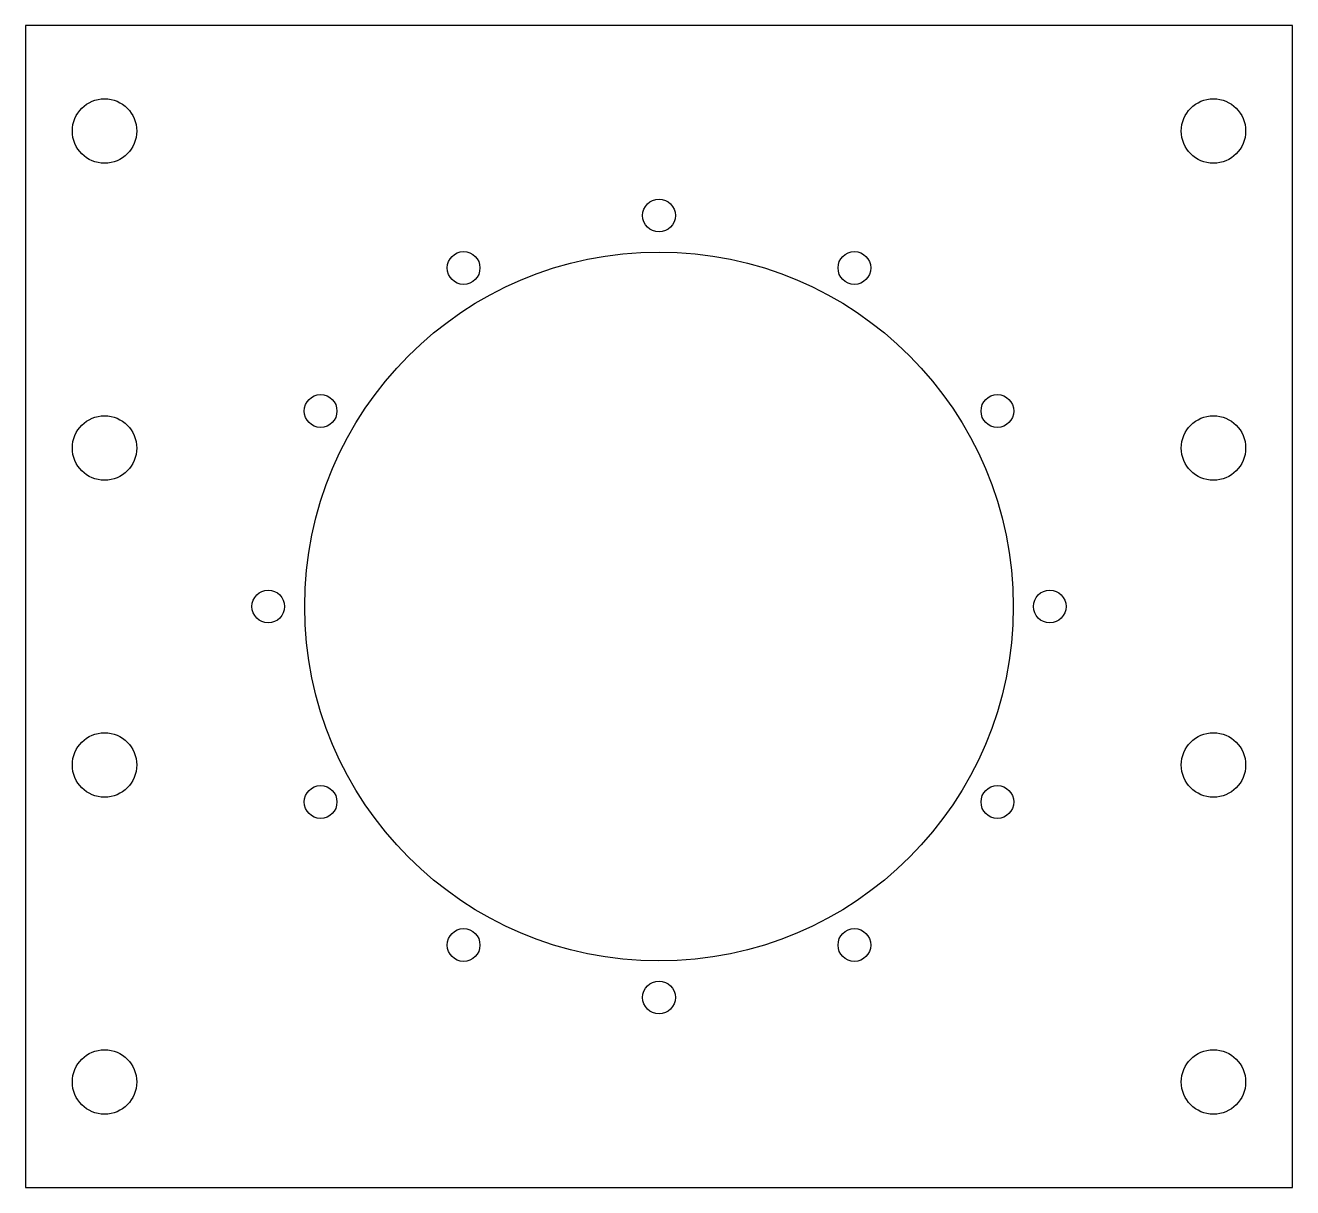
# Model space of a CAD drawing. Header units: millimetres. Extents: x -60 to 60, y -55 to 55.
import ezdxf

# ---------------------------------------------------------------- set-up
doc = ezdxf.new("R2010")
doc.units = ezdxf.units.MM

msp = doc.modelspace()

# ---------------------------------------------------------------- linework, layer by layer
at = {"color": 7, "linetype": 'Continuous', "lineweight": 25}
for p, q in [((60, 55), (-60, 55)), ((-60, 55), (-60, -55)), ((60, -55), (60, 55)), ((-60, -55), (60, -55))]:
    msp.add_line(p, q, dxfattribs=at)
for centre, radius in [((-52.5, 45), 3.05), ((52.5, 45), 3.05), ((0, 37), 1.55), ((0, 0), 33.55), ((-18.5, 32.04), 1.55), ((18.5, 32.04), 1.55), ((-32.04, 18.5), 1.55), ((32.04, 18.5), 1.55), ((-52.5, 15), 3.05), ((52.5, 15), 3.05), ((-37, 0), 1.55), ((37, 0), 1.55), ((-52.5, -15), 3.05), ((52.5, -15), 3.05), ((-32.04, -18.5), 1.55), ((32.04, -18.5), 1.55), ((-18.5, -32.04), 1.55), ((18.5, -32.04), 1.55), ((0, -37), 1.55), ((-52.5, -45), 3.05), ((52.5, -45), 3.05)]:
    msp.add_circle(centre, radius, dxfattribs=at)

doc.saveas('drawing.dxf')
